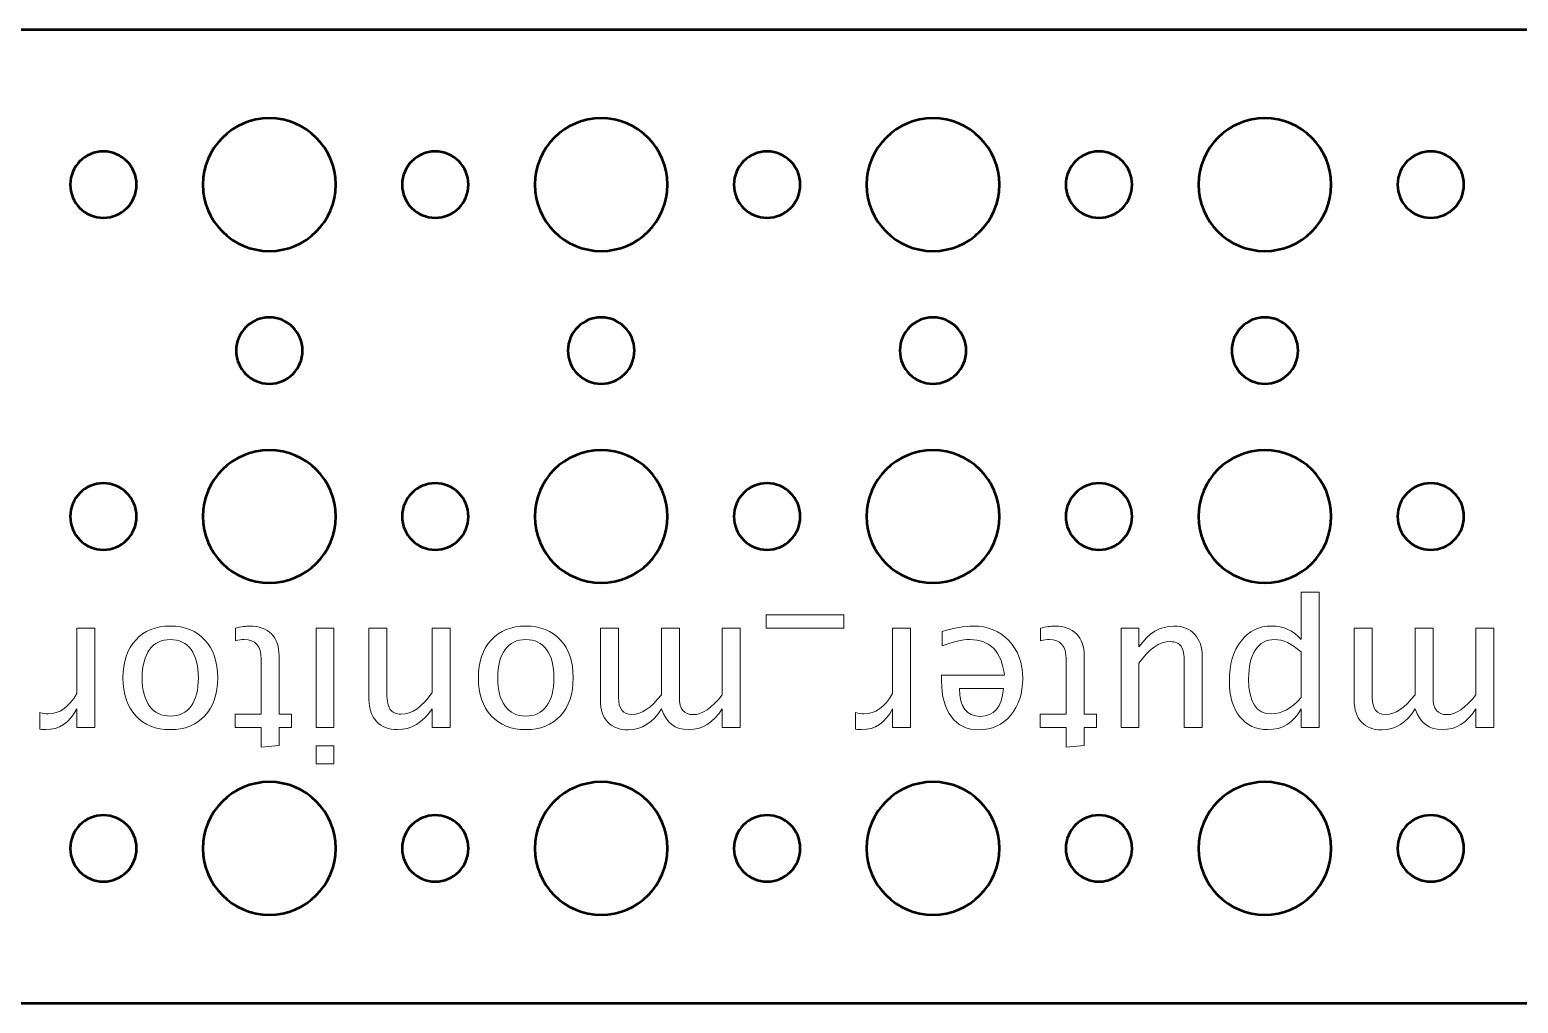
# Model space of a CAD drawing. Header units: centimetres. Extents: x -25.4 to 25.4, y -5.2 to 5.2.
# Drawn here: x 2.67 to 9.4, y -5.2 to -0.8 of the extents above; entities that cross this region are included whole.
import ezdxf

# ---------------------------------------------------------------- set-up
doc = ezdxf.new("R2010")
doc.units = ezdxf.units.CM
doc.header["$MEASUREMENT"] = 0
doc.layers.add('Layer 1', color=7, linetype='Continuous')

msp = doc.modelspace()

# ---------------------------------------------------------------- linework, layer by layer
at = {"layer": 'Layer 1', "lineweight": 53}
for points, knots in [([(24.95, -5.2), (24.95, -5.2), (-24.95, -5.2), (-24.95, -5.2), (-24.95, -5.2), (-25.22614, -5.2), (-25.45, -4.97614), (-25.45, -4.7), (-25.45, -4.7), (-25.45, -4.7), (-25.45, -3.99876), (-25.45, -3.99876), (-25.45, -3.99876), (-24.92095, -3.97271), (-24.5, -3.53551), (-24.5, -3), (-24.5, -3), (-24.5, -2.46449), (-24.92095, -2.02729), (-25.45, -2.00124), (-25.45, -2.00124), (-25.45, -2.00124), (-25.45, -1.3), (-25.45, -1.3), (-25.45, -1.3), (-25.45, -1.02386), (-25.22614, -0.8), (-24.95, -0.8), (-24.95, -0.8), (-24.95, -0.8), (24.95, -0.8), (24.95, -0.8), (24.95, -0.8), (25.22614, -0.8), (25.45, -1.02386), (25.45, -1.3), (25.45, -1.3), (25.45, -1.3), (25.45, -2.00124), (25.45, -2.00124), (25.45, -2.00124), (24.92095, -2.02729), (24.5, -2.46449), (24.5, -3), (24.5, -3), (24.5, -3.53551), (24.92095, -3.97271), (25.45, -3.99876), (25.45, -3.99876), (25.45, -3.99876), (25.45, -4.7), (25.45, -4.7), (25.45, -4.7), (25.45, -4.97614), (25.22614, -5.2), (24.95, -5.2)], [0, 0, 0, 0, 0.0666667, 0.0666667, 0.0666667, 0.0666667, 0.1333333, 0.1333333, 0.1333333, 0.1333333, 0.2, 0.2, 0.2, 0.2, 0.2666667, 0.2666667, 0.2666667, 0.2666667, 0.3333333, 0.3333333, 0.3333333, 0.3333333, 0.4, 0.4, 0.4, 0.4, 0.4666667, 0.4666667, 0.4666667, 0.4666667, 0.5333333, 0.5333333, 0.5333333, 0.5333333, 0.6, 0.6, 0.6, 0.6, 0.6666667, 0.6666667, 0.6666667, 0.6666667, 0.7333333, 0.7333333, 0.7333333, 0.7333333, 0.8, 0.8, 0.8, 0.8, 0.8666667, 0.8666667, 0.8666667, 0.8666667, 1, 1, 1, 1]), ([(3.45, -1.5), (3.45, -1.33431), (3.58431, -1.2), (3.75, -1.2), (3.75, -1.2), (3.91569, -1.2), (4.05, -1.33431), (4.05, -1.5), (4.05, -1.5), (4.05, -1.66569), (3.91569, -1.8), (3.75, -1.8), (3.75, -1.8), (3.58431, -1.8), (3.45, -1.66569), (3.45, -1.5)], [0, 0, 0, 0, 0.2, 0.2, 0.2, 0.2, 0.4, 0.4, 0.4, 0.4, 0.6, 0.6, 0.6, 0.6, 1, 1, 1, 1]), ([(4.95, -1.5), (4.95, -1.33431), (5.08431, -1.2), (5.25, -1.2), (5.25, -1.2), (5.41569, -1.2), (5.55, -1.33431), (5.55, -1.5), (5.55, -1.5), (5.55, -1.66569), (5.41569, -1.8), (5.25, -1.8), (5.25, -1.8), (5.08431, -1.8), (4.95, -1.66569), (4.95, -1.5)], [0, 0, 0, 0, 0.2, 0.2, 0.2, 0.2, 0.4, 0.4, 0.4, 0.4, 0.6, 0.6, 0.6, 0.6, 1, 1, 1, 1]), ([(6.45, -1.5), (6.45, -1.33431), (6.58431, -1.2), (6.75, -1.2), (6.75, -1.2), (6.91569, -1.2), (7.05, -1.33431), (7.05, -1.5), (7.05, -1.5), (7.05, -1.66569), (6.91569, -1.8), (6.75, -1.8), (6.75, -1.8), (6.58431, -1.8), (6.45, -1.66569), (6.45, -1.5)], [0, 0, 0, 0, 0.2, 0.2, 0.2, 0.2, 0.4, 0.4, 0.4, 0.4, 0.6, 0.6, 0.6, 0.6, 1, 1, 1, 1]), ([(7.95, -1.5), (7.95, -1.33431), (8.08431, -1.2), (8.25, -1.2), (8.25, -1.2), (8.41569, -1.2), (8.55, -1.33431), (8.55, -1.5), (8.55, -1.5), (8.55, -1.66569), (8.41569, -1.8), (8.25, -1.8), (8.25, -1.8), (8.08431, -1.8), (7.95, -1.66569), (7.95, -1.5)], [0, 0, 0, 0, 0.2, 0.2, 0.2, 0.2, 0.4, 0.4, 0.4, 0.4, 0.6, 0.6, 0.6, 0.6, 1, 1, 1, 1]), ([(2.85, -1.5), (2.85, -1.41716), (2.91716, -1.35), (3, -1.35), (3, -1.35), (3.08284, -1.35), (3.15, -1.41716), (3.15, -1.5), (3.15, -1.5), (3.15, -1.58284), (3.08284, -1.65), (3, -1.65), (3, -1.65), (2.91716, -1.65), (2.85, -1.58284), (2.85, -1.5)], [0, 0, 0, 0, 0.2, 0.2, 0.2, 0.2, 0.4, 0.4, 0.4, 0.4, 0.6, 0.6, 0.6, 0.6, 1, 1, 1, 1]), ([(4.35, -1.5), (4.35, -1.41716), (4.41716, -1.35), (4.5, -1.35), (4.5, -1.35), (4.58284, -1.35), (4.65, -1.41716), (4.65, -1.5), (4.65, -1.5), (4.65, -1.58284), (4.58284, -1.65), (4.5, -1.65), (4.5, -1.65), (4.41716, -1.65), (4.35, -1.58284), (4.35, -1.5)], [0, 0, 0, 0, 0.2, 0.2, 0.2, 0.2, 0.4, 0.4, 0.4, 0.4, 0.6, 0.6, 0.6, 0.6, 1, 1, 1, 1]), ([(5.85, -1.5), (5.85, -1.41716), (5.91716, -1.35), (6, -1.35), (6, -1.35), (6.08284, -1.35), (6.15, -1.41716), (6.15, -1.5), (6.15, -1.5), (6.15, -1.58284), (6.08284, -1.65), (6, -1.65), (6, -1.65), (5.91716, -1.65), (5.85, -1.58284), (5.85, -1.5)], [0, 0, 0, 0, 0.2, 0.2, 0.2, 0.2, 0.4, 0.4, 0.4, 0.4, 0.6, 0.6, 0.6, 0.6, 1, 1, 1, 1]), ([(7.35, -1.5), (7.35, -1.41716), (7.41716, -1.35), (7.5, -1.35), (7.5, -1.35), (7.58284, -1.35), (7.65, -1.41716), (7.65, -1.5), (7.65, -1.5), (7.65, -1.58284), (7.58284, -1.65), (7.5, -1.65), (7.5, -1.65), (7.41716, -1.65), (7.35, -1.58284), (7.35, -1.5)], [0, 0, 0, 0, 0.2, 0.2, 0.2, 0.2, 0.4, 0.4, 0.4, 0.4, 0.6, 0.6, 0.6, 0.6, 1, 1, 1, 1]), ([(8.85, -1.5), (8.85, -1.41716), (8.91716, -1.35), (9, -1.35), (9, -1.35), (9.08284, -1.35), (9.15, -1.41716), (9.15, -1.5), (9.15, -1.5), (9.15, -1.58284), (9.08284, -1.65), (9, -1.65), (9, -1.65), (8.91716, -1.65), (8.85, -1.58284), (8.85, -1.5)], [0, 0, 0, 0, 0.2, 0.2, 0.2, 0.2, 0.4, 0.4, 0.4, 0.4, 0.6, 0.6, 0.6, 0.6, 1, 1, 1, 1]), ([(3.6, -2.25), (3.6, -2.16716), (3.66716, -2.1), (3.75, -2.1), (3.75, -2.1), (3.83284, -2.1), (3.9, -2.16716), (3.9, -2.25), (3.9, -2.25), (3.9, -2.33284), (3.83284, -2.4), (3.75, -2.4), (3.75, -2.4), (3.66716, -2.4), (3.6, -2.33284), (3.6, -2.25)], [0, 0, 0, 0, 0.2, 0.2, 0.2, 0.2, 0.4, 0.4, 0.4, 0.4, 0.6, 0.6, 0.6, 0.6, 1, 1, 1, 1]), ([(5.1, -2.25), (5.1, -2.16716), (5.16716, -2.1), (5.25, -2.1), (5.25, -2.1), (5.33284, -2.1), (5.4, -2.16716), (5.4, -2.25), (5.4, -2.25), (5.4, -2.33284), (5.33284, -2.4), (5.25, -2.4), (5.25, -2.4), (5.16716, -2.4), (5.1, -2.33284), (5.1, -2.25)], [0, 0, 0, 0, 0.2, 0.2, 0.2, 0.2, 0.4, 0.4, 0.4, 0.4, 0.6, 0.6, 0.6, 0.6, 1, 1, 1, 1]), ([(6.6, -2.25), (6.6, -2.16716), (6.66716, -2.1), (6.75, -2.1), (6.75, -2.1), (6.83284, -2.1), (6.9, -2.16716), (6.9, -2.25), (6.9, -2.25), (6.9, -2.33284), (6.83284, -2.4), (6.75, -2.4), (6.75, -2.4), (6.66716, -2.4), (6.6, -2.33284), (6.6, -2.25)], [0, 0, 0, 0, 0.2, 0.2, 0.2, 0.2, 0.4, 0.4, 0.4, 0.4, 0.6, 0.6, 0.6, 0.6, 1, 1, 1, 1]), ([(8.1, -2.25), (8.1, -2.16716), (8.16716, -2.1), (8.25, -2.1), (8.25, -2.1), (8.33284, -2.1), (8.4, -2.16716), (8.4, -2.25), (8.4, -2.25), (8.4, -2.33284), (8.33284, -2.4), (8.25, -2.4), (8.25, -2.4), (8.16716, -2.4), (8.1, -2.33284), (8.1, -2.25)], [0, 0, 0, 0, 0.2, 0.2, 0.2, 0.2, 0.4, 0.4, 0.4, 0.4, 0.6, 0.6, 0.6, 0.6, 1, 1, 1, 1]), ([(3.45, -3), (3.45, -2.83431), (3.58431, -2.7), (3.75, -2.7), (3.75, -2.7), (3.91569, -2.7), (4.05, -2.83431), (4.05, -3), (4.05, -3), (4.05, -3.16569), (3.91569, -3.3), (3.75, -3.3), (3.75, -3.3), (3.58431, -3.3), (3.45, -3.16569), (3.45, -3)], [0, 0, 0, 0, 0.2, 0.2, 0.2, 0.2, 0.4, 0.4, 0.4, 0.4, 0.6, 0.6, 0.6, 0.6, 1, 1, 1, 1]), ([(4.95, -3), (4.95, -2.83431), (5.08431, -2.7), (5.25, -2.7), (5.25, -2.7), (5.41569, -2.7), (5.55, -2.83431), (5.55, -3), (5.55, -3), (5.55, -3.16569), (5.41569, -3.3), (5.25, -3.3), (5.25, -3.3), (5.08431, -3.3), (4.95, -3.16569), (4.95, -3)], [0, 0, 0, 0, 0.2, 0.2, 0.2, 0.2, 0.4, 0.4, 0.4, 0.4, 0.6, 0.6, 0.6, 0.6, 1, 1, 1, 1]), ([(6.45, -3), (6.45, -2.83431), (6.58431, -2.7), (6.75, -2.7), (6.75, -2.7), (6.91569, -2.7), (7.05, -2.83431), (7.05, -3), (7.05, -3), (7.05, -3.16569), (6.91569, -3.3), (6.75, -3.3), (6.75, -3.3), (6.58431, -3.3), (6.45, -3.16569), (6.45, -3)], [0, 0, 0, 0, 0.2, 0.2, 0.2, 0.2, 0.4, 0.4, 0.4, 0.4, 0.6, 0.6, 0.6, 0.6, 1, 1, 1, 1]), ([(7.95, -3), (7.95, -2.83431), (8.08431, -2.7), (8.25, -2.7), (8.25, -2.7), (8.41569, -2.7), (8.55, -2.83431), (8.55, -3), (8.55, -3), (8.55, -3.16569), (8.41569, -3.3), (8.25, -3.3), (8.25, -3.3), (8.08431, -3.3), (7.95, -3.16569), (7.95, -3)], [0, 0, 0, 0, 0.2, 0.2, 0.2, 0.2, 0.4, 0.4, 0.4, 0.4, 0.6, 0.6, 0.6, 0.6, 1, 1, 1, 1]), ([(2.85, -3), (2.85, -2.91716), (2.91716, -2.85), (3, -2.85), (3, -2.85), (3.08284, -2.85), (3.15, -2.91716), (3.15, -3), (3.15, -3), (3.15, -3.08284), (3.08284, -3.15), (3, -3.15), (3, -3.15), (2.91716, -3.15), (2.85, -3.08284), (2.85, -3)], [0, 0, 0, 0, 0.2, 0.2, 0.2, 0.2, 0.4, 0.4, 0.4, 0.4, 0.6, 0.6, 0.6, 0.6, 1, 1, 1, 1]), ([(4.35, -3), (4.35, -2.91716), (4.41716, -2.85), (4.5, -2.85), (4.5, -2.85), (4.58284, -2.85), (4.65, -2.91716), (4.65, -3), (4.65, -3), (4.65, -3.08284), (4.58284, -3.15), (4.5, -3.15), (4.5, -3.15), (4.41716, -3.15), (4.35, -3.08284), (4.35, -3)], [0, 0, 0, 0, 0.2, 0.2, 0.2, 0.2, 0.4, 0.4, 0.4, 0.4, 0.6, 0.6, 0.6, 0.6, 1, 1, 1, 1]), ([(5.85, -3), (5.85, -2.91716), (5.91716, -2.85), (6, -2.85), (6, -2.85), (6.08284, -2.85), (6.15, -2.91716), (6.15, -3), (6.15, -3), (6.15, -3.08284), (6.08284, -3.15), (6, -3.15), (6, -3.15), (5.91716, -3.15), (5.85, -3.08284), (5.85, -3)], [0, 0, 0, 0, 0.2, 0.2, 0.2, 0.2, 0.4, 0.4, 0.4, 0.4, 0.6, 0.6, 0.6, 0.6, 1, 1, 1, 1]), ([(7.35, -3), (7.35, -2.91716), (7.41716, -2.85), (7.5, -2.85), (7.5, -2.85), (7.58284, -2.85), (7.65, -2.91716), (7.65, -3), (7.65, -3), (7.65, -3.08284), (7.58284, -3.15), (7.5, -3.15), (7.5, -3.15), (7.41716, -3.15), (7.35, -3.08284), (7.35, -3)], [0, 0, 0, 0, 0.2, 0.2, 0.2, 0.2, 0.4, 0.4, 0.4, 0.4, 0.6, 0.6, 0.6, 0.6, 1, 1, 1, 1]), ([(8.85, -3), (8.85, -2.91716), (8.91716, -2.85), (9, -2.85), (9, -2.85), (9.08284, -2.85), (9.15, -2.91716), (9.15, -3), (9.15, -3), (9.15, -3.08284), (9.08284, -3.15), (9, -3.15), (9, -3.15), (8.91716, -3.15), (8.85, -3.08284), (8.85, -3)], [0, 0, 0, 0, 0.2, 0.2, 0.2, 0.2, 0.4, 0.4, 0.4, 0.4, 0.6, 0.6, 0.6, 0.6, 1, 1, 1, 1]), ([(3.45, -4.5), (3.45, -4.33431), (3.58431, -4.2), (3.75, -4.2), (3.75, -4.2), (3.91569, -4.2), (4.05, -4.33431), (4.05, -4.5), (4.05, -4.5), (4.05, -4.66569), (3.91569, -4.8), (3.75, -4.8), (3.75, -4.8), (3.58431, -4.8), (3.45, -4.66569), (3.45, -4.5)], [0, 0, 0, 0, 0.2, 0.2, 0.2, 0.2, 0.4, 0.4, 0.4, 0.4, 0.6, 0.6, 0.6, 0.6, 1, 1, 1, 1]), ([(4.95, -4.5), (4.95, -4.33431), (5.08431, -4.2), (5.25, -4.2), (5.25, -4.2), (5.41569, -4.2), (5.55, -4.33431), (5.55, -4.5), (5.55, -4.5), (5.55, -4.66569), (5.41569, -4.8), (5.25, -4.8), (5.25, -4.8), (5.08431, -4.8), (4.95, -4.66569), (4.95, -4.5)], [0, 0, 0, 0, 0.2, 0.2, 0.2, 0.2, 0.4, 0.4, 0.4, 0.4, 0.6, 0.6, 0.6, 0.6, 1, 1, 1, 1]), ([(6.45, -4.5), (6.45, -4.33431), (6.58431, -4.2), (6.75, -4.2), (6.75, -4.2), (6.91569, -4.2), (7.05, -4.33431), (7.05, -4.5), (7.05, -4.5), (7.05, -4.66569), (6.91569, -4.8), (6.75, -4.8), (6.75, -4.8), (6.58431, -4.8), (6.45, -4.66569), (6.45, -4.5)], [0, 0, 0, 0, 0.2, 0.2, 0.2, 0.2, 0.4, 0.4, 0.4, 0.4, 0.6, 0.6, 0.6, 0.6, 1, 1, 1, 1]), ([(7.95, -4.5), (7.95, -4.33431), (8.08431, -4.2), (8.25, -4.2), (8.25, -4.2), (8.41569, -4.2), (8.55, -4.33431), (8.55, -4.5), (8.55, -4.5), (8.55, -4.66569), (8.41569, -4.8), (8.25, -4.8), (8.25, -4.8), (8.08431, -4.8), (7.95, -4.66569), (7.95, -4.5)], [0, 0, 0, 0, 0.2, 0.2, 0.2, 0.2, 0.4, 0.4, 0.4, 0.4, 0.6, 0.6, 0.6, 0.6, 1, 1, 1, 1]), ([(2.85, -4.5), (2.85, -4.41716), (2.91716, -4.35), (3, -4.35), (3, -4.35), (3.08284, -4.35), (3.15, -4.41716), (3.15, -4.5), (3.15, -4.5), (3.15, -4.58284), (3.08284, -4.65), (3, -4.65), (3, -4.65), (2.91716, -4.65), (2.85, -4.58284), (2.85, -4.5)], [0, 0, 0, 0, 0.2, 0.2, 0.2, 0.2, 0.4, 0.4, 0.4, 0.4, 0.6, 0.6, 0.6, 0.6, 1, 1, 1, 1]), ([(4.35, -4.5), (4.35, -4.41716), (4.41716, -4.35), (4.5, -4.35), (4.5, -4.35), (4.58284, -4.35), (4.65, -4.41716), (4.65, -4.5), (4.65, -4.5), (4.65, -4.58284), (4.58284, -4.65), (4.5, -4.65), (4.5, -4.65), (4.41716, -4.65), (4.35, -4.58284), (4.35, -4.5)], [0, 0, 0, 0, 0.2, 0.2, 0.2, 0.2, 0.4, 0.4, 0.4, 0.4, 0.6, 0.6, 0.6, 0.6, 1, 1, 1, 1]), ([(5.85, -4.5), (5.85, -4.41716), (5.91716, -4.35), (6, -4.35), (6, -4.35), (6.08284, -4.35), (6.15, -4.41716), (6.15, -4.5), (6.15, -4.5), (6.15, -4.58284), (6.08284, -4.65), (6, -4.65), (6, -4.65), (5.91716, -4.65), (5.85, -4.58284), (5.85, -4.5)], [0, 0, 0, 0, 0.2, 0.2, 0.2, 0.2, 0.4, 0.4, 0.4, 0.4, 0.6, 0.6, 0.6, 0.6, 1, 1, 1, 1]), ([(7.35, -4.5), (7.35, -4.41716), (7.41716, -4.35), (7.5, -4.35), (7.5, -4.35), (7.58284, -4.35), (7.65, -4.41716), (7.65, -4.5), (7.65, -4.5), (7.65, -4.58284), (7.58284, -4.65), (7.5, -4.65), (7.5, -4.65), (7.41716, -4.65), (7.35, -4.58284), (7.35, -4.5)], [0, 0, 0, 0, 0.2, 0.2, 0.2, 0.2, 0.4, 0.4, 0.4, 0.4, 0.6, 0.6, 0.6, 0.6, 1, 1, 1, 1]), ([(8.85, -4.5), (8.85, -4.41716), (8.91716, -4.35), (9, -4.35), (9, -4.35), (9.08284, -4.35), (9.15, -4.41716), (9.15, -4.5), (9.15, -4.5), (9.15, -4.58284), (9.08284, -4.65), (9, -4.65), (9, -4.65), (8.91716, -4.65), (8.85, -4.58284), (8.85, -4.5)], [0, 0, 0, 0, 0.2, 0.2, 0.2, 0.2, 0.4, 0.4, 0.4, 0.4, 0.6, 0.6, 0.6, 0.6, 1, 1, 1, 1])]:
    msp.add_open_spline(points, degree=3, knots=knots, dxfattribs=at)
at = {"layer": 'Layer 1', "color": 5, "lineweight": 9}
for points, knots in [([(8.49498, -3.34191), (8.49498, -3.34191), (8.49498, -3.95406), (8.49498, -3.95406), (8.49498, -3.95406), (8.49498, -3.95406), (8.4137, -3.95406), (8.4137, -3.95406), (8.4137, -3.95406), (8.4137, -3.95406), (8.4137, -3.86925), (8.4137, -3.86925), (8.4137, -3.86925), (8.3804, -3.93204), (8.3303, -3.96337), (8.26356, -3.96337), (8.26356, -3.96337), (8.20951, -3.96337), (8.16704, -3.94375), (8.13599, -3.90438), (8.13599, -3.90438), (8.10495, -3.86501), (8.08942, -3.81125), (8.08942, -3.74309), (8.08942, -3.74309), (8.08942, -3.66887), (8.10706, -3.6089), (8.1422, -3.56346), (8.1422, -3.56346), (8.17734, -3.51788), (8.22362, -3.49516), (8.28091, -3.49516), (8.28091, -3.49516), (8.33411, -3.49516), (8.37842, -3.51548), (8.4137, -3.55626), (8.4137, -3.55626), (8.4137, -3.55626), (8.4137, -3.34191), (8.4137, -3.34191), (8.4137, -3.34191), (8.4137, -3.34191), (8.49498, -3.34191), (8.49498, -3.34191)], [0, 0, 0, 0, 0.0833333, 0.0833333, 0.0833333, 0.0833333, 0.1666667, 0.1666667, 0.1666667, 0.1666667, 0.25, 0.25, 0.25, 0.25, 0.3333333, 0.3333333, 0.3333333, 0.3333333, 0.4166667, 0.4166667, 0.4166667, 0.4166667, 0.5, 0.5, 0.5, 0.5, 0.5833333, 0.5833333, 0.5833333, 0.5833333, 0.6666667, 0.6666667, 0.6666667, 0.6666667, 0.75, 0.75, 0.75, 0.75, 0.8333333, 0.8333333, 0.8333333, 0.8333333, 1, 1, 1, 1]), ([(3.30236, -3.49516), (3.36826, -3.49516), (3.42047, -3.51619), (3.45886, -3.55824), (3.45886, -3.55824), (3.49738, -3.60029), (3.51657, -3.65744), (3.51657, -3.72955), (3.51657, -3.72955), (3.51657, -3.80151), (3.49738, -3.85852), (3.45886, -3.90043), (3.45886, -3.90043), (3.42047, -3.94234), (3.36826, -3.96337), (3.30236, -3.96337), (3.30236, -3.96337), (3.23646, -3.96337), (3.18425, -3.94234), (3.14587, -3.90043), (3.14587, -3.90043), (3.10735, -3.85852), (3.08815, -3.80151), (3.08815, -3.72955), (3.08815, -3.72955), (3.08815, -3.65744), (3.10735, -3.60029), (3.14587, -3.55824), (3.14587, -3.55824), (3.18425, -3.51619), (3.23646, -3.49516), (3.30236, -3.49516)], [0, 0, 0, 0, 0.1111111, 0.1111111, 0.1111111, 0.1111111, 0.2222222, 0.2222222, 0.2222222, 0.2222222, 0.3333333, 0.3333333, 0.3333333, 0.3333333, 0.4444444, 0.4444444, 0.4444444, 0.4444444, 0.5555556, 0.5555556, 0.5555556, 0.5555556, 0.6666667, 0.6666667, 0.6666667, 0.6666667, 0.7777778, 0.7777778, 0.7777778, 0.7777778, 1, 1, 1, 1]), ([(3.597, -3.50546), (3.62212, -3.49855), (3.64399, -3.49516), (3.66247, -3.49516), (3.66247, -3.49516), (3.70396, -3.49516), (3.73628, -3.50701), (3.75942, -3.53072), (3.75942, -3.53072), (3.7827, -3.55443), (3.79427, -3.58731), (3.79427, -3.6295), (3.79427, -3.6295), (3.79427, -3.6295), (3.79427, -3.89309), (3.79427, -3.89309), (3.79427, -3.89309), (3.79427, -3.89309), (3.85044, -3.89309), (3.85044, -3.89309), (3.85044, -3.89309), (3.85044, -3.89309), (3.85044, -3.95406), (3.85044, -3.95406), (3.85044, -3.95406), (3.85044, -3.95406), (3.79427, -3.95406), (3.79427, -3.95406), (3.79427, -3.95406), (3.79427, -3.95406), (3.79427, -4.03519), (3.79427, -4.03519), (3.79427, -4.03519), (3.79427, -4.03519), (3.71299, -4.04296), (3.71299, -4.04296), (3.71299, -4.04296), (3.71299, -4.04296), (3.71299, -3.95406), (3.71299, -3.95406), (3.71299, -3.95406), (3.71299, -3.95406), (3.59531, -3.95406), (3.59531, -3.95406), (3.59531, -3.95406), (3.59531, -3.95406), (3.59531, -3.89309), (3.59531, -3.89309), (3.59531, -3.89309), (3.59531, -3.89309), (3.71299, -3.89309), (3.71299, -3.89309), (3.71299, -3.89309), (3.71299, -3.89309), (3.71299, -3.64417), (3.71299, -3.64417), (3.71299, -3.64417), (3.71299, -3.58547), (3.68745, -3.55612), (3.63651, -3.55612), (3.63651, -3.55612), (3.62564, -3.55612), (3.61252, -3.55795), (3.597, -3.56148), (3.597, -3.56148), (3.597, -3.56148), (3.597, -3.50546), (3.597, -3.50546)], [0, 0, 0, 0, 0.0555556, 0.0555556, 0.0555556, 0.0555556, 0.1111111, 0.1111111, 0.1111111, 0.1111111, 0.1666667, 0.1666667, 0.1666667, 0.1666667, 0.2222222, 0.2222222, 0.2222222, 0.2222222, 0.2777778, 0.2777778, 0.2777778, 0.2777778, 0.3333333, 0.3333333, 0.3333333, 0.3333333, 0.3888889, 0.3888889, 0.3888889, 0.3888889, 0.4444444, 0.4444444, 0.4444444, 0.4444444, 0.5, 0.5, 0.5, 0.5, 0.5555556, 0.5555556, 0.5555556, 0.5555556, 0.6111111, 0.6111111, 0.6111111, 0.6111111, 0.6666667, 0.6666667, 0.6666667, 0.6666667, 0.7222222, 0.7222222, 0.7222222, 0.7222222, 0.7777778, 0.7777778, 0.7777778, 0.7777778, 0.8333333, 0.8333333, 0.8333333, 0.8333333, 0.8888889, 0.8888889, 0.8888889, 0.8888889, 1, 1, 1, 1]), ([(4.90933, -3.49516), (4.97523, -3.49516), (5.02744, -3.51619), (5.06583, -3.55824), (5.06583, -3.55824), (5.10435, -3.60029), (5.12354, -3.65744), (5.12354, -3.72955), (5.12354, -3.72955), (5.12354, -3.80151), (5.10435, -3.85852), (5.06583, -3.90043), (5.06583, -3.90043), (5.02744, -3.94234), (4.97523, -3.96337), (4.90933, -3.96337), (4.90933, -3.96337), (4.84343, -3.96337), (4.79122, -3.94234), (4.75284, -3.90043), (4.75284, -3.90043), (4.71432, -3.85852), (4.69512, -3.80151), (4.69512, -3.72955), (4.69512, -3.72955), (4.69512, -3.65744), (4.71432, -3.60029), (4.75284, -3.55824), (4.75284, -3.55824), (4.79122, -3.51619), (4.84343, -3.49516), (4.90933, -3.49516)], [0, 0, 0, 0, 0.1111111, 0.1111111, 0.1111111, 0.1111111, 0.2222222, 0.2222222, 0.2222222, 0.2222222, 0.3333333, 0.3333333, 0.3333333, 0.3333333, 0.4444444, 0.4444444, 0.4444444, 0.4444444, 0.5555556, 0.5555556, 0.5555556, 0.5555556, 0.6666667, 0.6666667, 0.6666667, 0.6666667, 0.7777778, 0.7777778, 0.7777778, 0.7777778, 1, 1, 1, 1]), ([(6.34755, -3.44436), (6.34755, -3.44436), (6.34755, -3.50532), (6.34755, -3.50532), (6.34755, -3.50532), (6.34755, -3.50532), (5.99534, -3.50532), (5.99534, -3.50532), (5.99534, -3.50532), (5.99534, -3.50532), (5.99534, -3.44436), (5.99534, -3.44436), (5.99534, -3.44436), (5.99534, -3.44436), (6.34755, -3.44436), (6.34755, -3.44436)], [0, 0, 0, 0, 0.2, 0.2, 0.2, 0.2, 0.4, 0.4, 0.4, 0.4, 0.6, 0.6, 0.6, 0.6, 1, 1, 1, 1]), ([(6.79064, -3.51971), (6.84525, -3.50334), (6.89195, -3.49516), (6.9309, -3.49516), (6.9309, -3.49516), (6.99736, -3.49516), (7.05141, -3.51717), (7.09304, -3.56106), (7.09304, -3.56106), (7.13467, -3.60494), (7.15555, -3.66181), (7.15555, -3.7318), (7.15555, -3.7318), (7.15555, -3.79968), (7.13721, -3.85542), (7.10038, -3.89902), (7.10038, -3.89902), (7.06355, -3.94248), (7.01641, -3.96422), (6.95898, -3.96422), (6.95898, -3.96422), (6.90465, -3.96422), (6.8626, -3.94488), (6.83297, -3.90622), (6.83297, -3.90622), (6.80334, -3.86755), (6.78852, -3.8128), (6.78852, -3.74182), (6.78852, -3.74182), (6.78852, -3.74182), (6.78894, -3.71699), (6.78894, -3.71699), (6.78894, -3.71699), (6.78894, -3.71699), (7.07258, -3.71699), (7.07258, -3.71699), (7.07258, -3.71699), (7.06072, -3.60974), (7.00837, -3.55612), (6.91566, -3.55612), (6.91566, -3.55612), (6.88165, -3.55612), (6.84002, -3.56572), (6.79064, -3.58491), (6.79064, -3.58491), (6.79064, -3.58491), (6.79064, -3.51971), (6.79064, -3.51971)], [0, 0, 0, 0, 0.0769231, 0.0769231, 0.0769231, 0.0769231, 0.1538462, 0.1538462, 0.1538462, 0.1538462, 0.2307692, 0.2307692, 0.2307692, 0.2307692, 0.3076923, 0.3076923, 0.3076923, 0.3076923, 0.3846154, 0.3846154, 0.3846154, 0.3846154, 0.4615385, 0.4615385, 0.4615385, 0.4615385, 0.5384615, 0.5384615, 0.5384615, 0.5384615, 0.6153846, 0.6153846, 0.6153846, 0.6153846, 0.6923077, 0.6923077, 0.6923077, 0.6923077, 0.7692308, 0.7692308, 0.7692308, 0.7692308, 0.8461538, 0.8461538, 0.8461538, 0.8461538, 1, 1, 1, 1]), ([(7.23598, -3.50546), (7.2611, -3.49855), (7.28297, -3.49516), (7.30145, -3.49516), (7.30145, -3.49516), (7.34294, -3.49516), (7.37526, -3.50701), (7.3984, -3.53072), (7.3984, -3.53072), (7.42168, -3.55443), (7.43325, -3.58731), (7.43325, -3.6295), (7.43325, -3.6295), (7.43325, -3.6295), (7.43325, -3.89309), (7.43325, -3.89309), (7.43325, -3.89309), (7.43325, -3.89309), (7.48942, -3.89309), (7.48942, -3.89309), (7.48942, -3.89309), (7.48942, -3.89309), (7.48942, -3.95406), (7.48942, -3.95406), (7.48942, -3.95406), (7.48942, -3.95406), (7.43325, -3.95406), (7.43325, -3.95406), (7.43325, -3.95406), (7.43325, -3.95406), (7.43325, -4.03519), (7.43325, -4.03519), (7.43325, -4.03519), (7.43325, -4.03519), (7.35197, -4.04296), (7.35197, -4.04296), (7.35197, -4.04296), (7.35197, -4.04296), (7.35197, -3.95406), (7.35197, -3.95406), (7.35197, -3.95406), (7.35197, -3.95406), (7.23429, -3.95406), (7.23429, -3.95406), (7.23429, -3.95406), (7.23429, -3.95406), (7.23429, -3.89309), (7.23429, -3.89309), (7.23429, -3.89309), (7.23429, -3.89309), (7.35197, -3.89309), (7.35197, -3.89309), (7.35197, -3.89309), (7.35197, -3.89309), (7.35197, -3.64417), (7.35197, -3.64417), (7.35197, -3.64417), (7.35197, -3.58547), (7.32643, -3.55612), (7.27549, -3.55612), (7.27549, -3.55612), (7.26462, -3.55612), (7.2515, -3.55795), (7.23598, -3.56148), (7.23598, -3.56148), (7.23598, -3.56148), (7.23598, -3.50546), (7.23598, -3.50546)], [0, 0, 0, 0, 0.0555556, 0.0555556, 0.0555556, 0.0555556, 0.1111111, 0.1111111, 0.1111111, 0.1111111, 0.1666667, 0.1666667, 0.1666667, 0.1666667, 0.2222222, 0.2222222, 0.2222222, 0.2222222, 0.2777778, 0.2777778, 0.2777778, 0.2777778, 0.3333333, 0.3333333, 0.3333333, 0.3333333, 0.3888889, 0.3888889, 0.3888889, 0.3888889, 0.4444444, 0.4444444, 0.4444444, 0.4444444, 0.5, 0.5, 0.5, 0.5, 0.5555556, 0.5555556, 0.5555556, 0.5555556, 0.6111111, 0.6111111, 0.6111111, 0.6111111, 0.6666667, 0.6666667, 0.6666667, 0.6666667, 0.7222222, 0.7222222, 0.7222222, 0.7222222, 0.7777778, 0.7777778, 0.7777778, 0.7777778, 0.8333333, 0.8333333, 0.8333333, 0.8333333, 0.8888889, 0.8888889, 0.8888889, 0.8888889, 1, 1, 1, 1]), ([(7.68105, -3.50532), (7.68105, -3.50532), (7.68105, -3.5897), (7.68105, -3.5897), (7.68105, -3.5897), (7.72437, -3.52663), (7.777, -3.49516), (7.83881, -3.49516), (7.83881, -3.49516), (7.87804, -3.49516), (7.90922, -3.50744), (7.93237, -3.53213), (7.93237, -3.53213), (7.95565, -3.55683), (7.96722, -3.58999), (7.96722, -3.6319), (7.96722, -3.6319), (7.96722, -3.6319), (7.96722, -3.95406), (7.96722, -3.95406), (7.96722, -3.95406), (7.96722, -3.95406), (7.88594, -3.95406), (7.88594, -3.95406), (7.88594, -3.95406), (7.88594, -3.95406), (7.88594, -3.65843), (7.88594, -3.65843), (7.88594, -3.65843), (7.88594, -3.6247), (7.881, -3.60085), (7.87126, -3.58674), (7.87126, -3.58674), (7.86139, -3.57249), (7.84502, -3.56543), (7.82202, -3.56543), (7.82202, -3.56543), (7.77234, -3.56543), (7.72521, -3.59803), (7.68105, -3.66337), (7.68105, -3.66337), (7.68105, -3.66337), (7.68105, -3.95406), (7.68105, -3.95406), (7.68105, -3.95406), (7.68105, -3.95406), (7.59976, -3.95406), (7.59976, -3.95406), (7.59976, -3.95406), (7.59976, -3.95406), (7.59976, -3.50532), (7.59976, -3.50532), (7.59976, -3.50532), (7.59976, -3.50532), (7.68105, -3.50532), (7.68105, -3.50532)], [0, 0, 0, 0, 0.0666667, 0.0666667, 0.0666667, 0.0666667, 0.1333333, 0.1333333, 0.1333333, 0.1333333, 0.2, 0.2, 0.2, 0.2, 0.2666667, 0.2666667, 0.2666667, 0.2666667, 0.3333333, 0.3333333, 0.3333333, 0.3333333, 0.4, 0.4, 0.4, 0.4, 0.4666667, 0.4666667, 0.4666667, 0.4666667, 0.5333333, 0.5333333, 0.5333333, 0.5333333, 0.6, 0.6, 0.6, 0.6, 0.6666667, 0.6666667, 0.6666667, 0.6666667, 0.7333333, 0.7333333, 0.7333333, 0.7333333, 0.8, 0.8, 0.8, 0.8, 0.8666667, 0.8666667, 0.8666667, 0.8666667, 1, 1, 1, 1]), ([(2.96087, -3.50532), (2.96087, -3.50532), (2.96087, -3.95406), (2.96087, -3.95406), (2.96087, -3.95406), (2.96087, -3.95406), (2.87959, -3.95406), (2.87959, -3.95406), (2.87959, -3.95406), (2.87959, -3.95406), (2.87959, -3.86925), (2.87959, -3.86925), (2.87959, -3.86925), (2.84727, -3.93204), (2.80043, -3.96337), (2.7389, -3.96337), (2.7389, -3.96337), (2.73058, -3.96337), (2.72183, -3.96266), (2.7128, -3.96125), (2.7128, -3.96125), (2.7128, -3.96125), (2.7128, -3.88519), (2.7128, -3.88519), (2.7128, -3.88519), (2.72691, -3.88985), (2.73932, -3.89225), (2.75005, -3.89225), (2.75005, -3.89225), (2.8017, -3.89225), (2.84488, -3.86177), (2.87959, -3.80067), (2.87959, -3.80067), (2.87959, -3.80067), (2.87959, -3.50532), (2.87959, -3.50532), (2.87959, -3.50532), (2.87959, -3.50532), (2.96087, -3.50532), (2.96087, -3.50532)], [0, 0, 0, 0, 0.0909091, 0.0909091, 0.0909091, 0.0909091, 0.1818182, 0.1818182, 0.1818182, 0.1818182, 0.2727273, 0.2727273, 0.2727273, 0.2727273, 0.3636364, 0.3636364, 0.3636364, 0.3636364, 0.4545455, 0.4545455, 0.4545455, 0.4545455, 0.5454545, 0.5454545, 0.5454545, 0.5454545, 0.6363636, 0.6363636, 0.6363636, 0.6363636, 0.7272727, 0.7272727, 0.7272727, 0.7272727, 0.8181818, 0.8181818, 0.8181818, 0.8181818, 1, 1, 1, 1]), ([(3.3025, -3.55612), (3.26229, -3.55612), (3.23096, -3.57122), (3.20866, -3.60156), (3.20866, -3.60156), (3.18651, -3.63176), (3.17536, -3.67451), (3.17536, -3.72955), (3.17536, -3.72955), (3.17536, -3.78444), (3.18651, -3.82705), (3.20866, -3.85725), (3.20866, -3.85725), (3.23096, -3.88731), (3.26229, -3.90241), (3.3025, -3.90241), (3.3025, -3.90241), (3.34286, -3.90241), (3.37419, -3.88731), (3.3962, -3.85725), (3.3962, -3.85725), (3.41836, -3.82705), (3.42936, -3.78444), (3.42936, -3.72955), (3.42936, -3.72955), (3.42936, -3.67451), (3.41836, -3.63176), (3.3962, -3.60156), (3.3962, -3.60156), (3.37419, -3.57122), (3.34286, -3.55612), (3.3025, -3.55612)], [0, 0, 0, 0, 0.1111111, 0.1111111, 0.1111111, 0.1111111, 0.2222222, 0.2222222, 0.2222222, 0.2222222, 0.3333333, 0.3333333, 0.3333333, 0.3333333, 0.4444444, 0.4444444, 0.4444444, 0.4444444, 0.5555556, 0.5555556, 0.5555556, 0.5555556, 0.6666667, 0.6666667, 0.6666667, 0.6666667, 0.7777778, 0.7777778, 0.7777778, 0.7777778, 1, 1, 1, 1]), ([(4.04234, -3.50532), (4.04234, -3.50532), (4.04234, -3.95406), (4.04234, -3.95406), (4.04234, -3.95406), (4.04234, -3.95406), (3.96106, -3.95406), (3.96106, -3.95406), (3.96106, -3.95406), (3.96106, -3.95406), (3.96106, -3.50532), (3.96106, -3.50532), (3.96106, -3.50532), (3.96106, -3.50532), (4.04234, -3.50532), (4.04234, -3.50532)], [0, 0, 0, 0, 0.2, 0.2, 0.2, 0.2, 0.4, 0.4, 0.4, 0.4, 0.6, 0.6, 0.6, 0.6, 1, 1, 1, 1]), ([(4.56784, -3.50532), (4.56784, -3.50532), (4.56784, -3.95406), (4.56784, -3.95406), (4.56784, -3.95406), (4.56784, -3.95406), (4.48656, -3.95406), (4.48656, -3.95406), (4.48656, -3.95406), (4.48656, -3.95406), (4.48656, -3.86925), (4.48656, -3.86925), (4.48656, -3.86925), (4.44352, -3.93204), (4.39074, -3.96337), (4.32837, -3.96337), (4.32837, -3.96337), (4.28914, -3.96337), (4.25796, -3.95109), (4.23496, -3.9264), (4.23496, -3.9264), (4.21196, -3.90184), (4.20038, -3.86868), (4.20038, -3.8272), (4.20038, -3.8272), (4.20038, -3.8272), (4.20038, -3.50532), (4.20038, -3.50532), (4.20038, -3.50532), (4.20038, -3.50532), (4.28167, -3.50532), (4.28167, -3.50532), (4.28167, -3.50532), (4.28167, -3.50532), (4.28167, -3.80067), (4.28167, -3.80067), (4.28167, -3.80067), (4.28167, -3.83397), (4.2866, -3.85768), (4.29634, -3.87179), (4.29634, -3.87179), (4.30622, -3.88604), (4.32245, -3.89309), (4.34517, -3.89309), (4.34517, -3.89309), (4.39512, -3.89309), (4.44225, -3.8605), (4.48656, -3.7953), (4.48656, -3.7953), (4.48656, -3.7953), (4.48656, -3.50532), (4.48656, -3.50532), (4.48656, -3.50532), (4.48656, -3.50532), (4.56784, -3.50532), (4.56784, -3.50532)], [0, 0, 0, 0, 0.0666667, 0.0666667, 0.0666667, 0.0666667, 0.1333333, 0.1333333, 0.1333333, 0.1333333, 0.2, 0.2, 0.2, 0.2, 0.2666667, 0.2666667, 0.2666667, 0.2666667, 0.3333333, 0.3333333, 0.3333333, 0.3333333, 0.4, 0.4, 0.4, 0.4, 0.4666667, 0.4666667, 0.4666667, 0.4666667, 0.5333333, 0.5333333, 0.5333333, 0.5333333, 0.6, 0.6, 0.6, 0.6, 0.6666667, 0.6666667, 0.6666667, 0.6666667, 0.7333333, 0.7333333, 0.7333333, 0.7333333, 0.8, 0.8, 0.8, 0.8, 0.8666667, 0.8666667, 0.8666667, 0.8666667, 1, 1, 1, 1]), ([(4.90947, -3.55612), (4.86926, -3.55612), (4.83793, -3.57122), (4.81563, -3.60156), (4.81563, -3.60156), (4.79348, -3.63176), (4.78233, -3.67451), (4.78233, -3.72955), (4.78233, -3.72955), (4.78233, -3.78444), (4.79348, -3.82705), (4.81563, -3.85725), (4.81563, -3.85725), (4.83793, -3.88731), (4.86926, -3.90241), (4.90947, -3.90241), (4.90947, -3.90241), (4.94983, -3.90241), (4.98116, -3.88731), (5.00317, -3.85725), (5.00317, -3.85725), (5.02533, -3.82705), (5.03633, -3.78444), (5.03633, -3.72955), (5.03633, -3.72955), (5.03633, -3.67451), (5.02533, -3.63176), (5.00317, -3.60156), (5.00317, -3.60156), (4.98116, -3.57122), (4.94983, -3.55612), (4.90947, -3.55612)], [0, 0, 0, 0, 0.1111111, 0.1111111, 0.1111111, 0.1111111, 0.2222222, 0.2222222, 0.2222222, 0.2222222, 0.3333333, 0.3333333, 0.3333333, 0.3333333, 0.4444444, 0.4444444, 0.4444444, 0.4444444, 0.5555556, 0.5555556, 0.5555556, 0.5555556, 0.6666667, 0.6666667, 0.6666667, 0.6666667, 0.7777778, 0.7777778, 0.7777778, 0.7777778, 1, 1, 1, 1]), ([(5.87849, -3.50532), (5.87849, -3.50532), (5.87849, -3.95406), (5.87849, -3.95406), (5.87849, -3.95406), (5.87849, -3.95406), (5.79721, -3.95406), (5.79721, -3.95406), (5.79721, -3.95406), (5.79721, -3.95406), (5.79721, -3.86925), (5.79721, -3.86925), (5.79721, -3.86925), (5.75756, -3.93204), (5.70676, -3.96337), (5.64453, -3.96337), (5.64453, -3.96337), (5.58455, -3.96337), (5.54377, -3.93204), (5.52204, -3.86925), (5.52204, -3.86925), (5.48352, -3.93261), (5.43328, -3.96422), (5.37162, -3.96422), (5.37162, -3.96422), (5.33225, -3.96422), (5.30163, -3.95264), (5.27975, -3.92936), (5.27975, -3.92936), (5.25788, -3.90608), (5.24687, -3.87348), (5.24687, -3.83157), (5.24687, -3.83157), (5.24687, -3.83157), (5.24687, -3.50532), (5.24687, -3.50532), (5.24687, -3.50532), (5.24687, -3.50532), (5.32815, -3.50532), (5.32815, -3.50532), (5.32815, -3.50532), (5.32815, -3.50532), (5.32815, -3.81816), (5.32815, -3.81816), (5.32815, -3.81816), (5.32815, -3.86925), (5.34847, -3.89479), (5.38911, -3.89479), (5.38911, -3.89479), (5.43131, -3.89479), (5.47562, -3.86501), (5.52204, -3.80532), (5.52204, -3.80532), (5.52204, -3.80532), (5.52204, -3.50532), (5.52204, -3.50532), (5.52204, -3.50532), (5.52204, -3.50532), (5.60332, -3.50532), (5.60332, -3.50532), (5.60332, -3.50532), (5.60332, -3.50532), (5.60332, -3.81845), (5.60332, -3.81845), (5.60332, -3.81845), (5.60332, -3.86995), (5.62392, -3.89563), (5.66527, -3.89563), (5.66527, -3.89563), (5.70633, -3.89563), (5.75036, -3.86572), (5.79721, -3.80575), (5.79721, -3.80575), (5.79721, -3.80575), (5.79721, -3.50532), (5.79721, -3.50532), (5.79721, -3.50532), (5.79721, -3.50532), (5.87849, -3.50532), (5.87849, -3.50532)], [0, 0, 0, 0, 0.047619, 0.047619, 0.047619, 0.047619, 0.0952381, 0.0952381, 0.0952381, 0.0952381, 0.1428571, 0.1428571, 0.1428571, 0.1428571, 0.1904762, 0.1904762, 0.1904762, 0.1904762, 0.2380952, 0.2380952, 0.2380952, 0.2380952, 0.2857143, 0.2857143, 0.2857143, 0.2857143, 0.3333333, 0.3333333, 0.3333333, 0.3333333, 0.3809524, 0.3809524, 0.3809524, 0.3809524, 0.4285714, 0.4285714, 0.4285714, 0.4285714, 0.4761905, 0.4761905, 0.4761905, 0.4761905, 0.5238095, 0.5238095, 0.5238095, 0.5238095, 0.5714286, 0.5714286, 0.5714286, 0.5714286, 0.6190476, 0.6190476, 0.6190476, 0.6190476, 0.6666667, 0.6666667, 0.6666667, 0.6666667, 0.7142857, 0.7142857, 0.7142857, 0.7142857, 0.7619048, 0.7619048, 0.7619048, 0.7619048, 0.8095238, 0.8095238, 0.8095238, 0.8095238, 0.8571429, 0.8571429, 0.8571429, 0.8571429, 0.9047619, 0.9047619, 0.9047619, 0.9047619, 1, 1, 1, 1]), ([(6.64825, -3.50532), (6.64825, -3.50532), (6.64825, -3.95406), (6.64825, -3.95406), (6.64825, -3.95406), (6.64825, -3.95406), (6.56697, -3.95406), (6.56697, -3.95406), (6.56697, -3.95406), (6.56697, -3.95406), (6.56697, -3.86925), (6.56697, -3.86925), (6.56697, -3.86925), (6.53465, -3.93204), (6.48781, -3.96337), (6.42628, -3.96337), (6.42628, -3.96337), (6.41796, -3.96337), (6.40921, -3.96266), (6.40018, -3.96125), (6.40018, -3.96125), (6.40018, -3.96125), (6.40018, -3.88519), (6.40018, -3.88519), (6.40018, -3.88519), (6.41429, -3.88985), (6.4267, -3.89225), (6.43743, -3.89225), (6.43743, -3.89225), (6.48908, -3.89225), (6.53226, -3.86177), (6.56697, -3.80067), (6.56697, -3.80067), (6.56697, -3.80067), (6.56697, -3.50532), (6.56697, -3.50532), (6.56697, -3.50532), (6.56697, -3.50532), (6.64825, -3.50532), (6.64825, -3.50532)], [0, 0, 0, 0, 0.0909091, 0.0909091, 0.0909091, 0.0909091, 0.1818182, 0.1818182, 0.1818182, 0.1818182, 0.2727273, 0.2727273, 0.2727273, 0.2727273, 0.3636364, 0.3636364, 0.3636364, 0.3636364, 0.4545455, 0.4545455, 0.4545455, 0.4545455, 0.5454545, 0.5454545, 0.5454545, 0.5454545, 0.6363636, 0.6363636, 0.6363636, 0.6363636, 0.7272727, 0.7272727, 0.7272727, 0.7272727, 0.8181818, 0.8181818, 0.8181818, 0.8181818, 1, 1, 1, 1]), ([(8.4137, -3.61228), (8.37179, -3.57489), (8.33185, -3.55612), (8.2939, -3.55612), (8.2939, -3.55612), (8.2565, -3.55612), (8.22757, -3.57178), (8.20725, -3.60297), (8.20725, -3.60297), (8.18679, -3.63415), (8.17663, -3.67804), (8.17663, -3.73477), (8.17663, -3.73477), (8.17663, -3.83975), (8.21135, -3.89225), (8.28077, -3.89225), (8.28077, -3.89225), (8.32621, -3.89225), (8.37052, -3.86769), (8.4137, -3.81845), (8.4137, -3.81845), (8.4137, -3.81845), (8.4137, -3.61228), (8.4137, -3.61228)], [0, 0, 0, 0, 0.1428571, 0.1428571, 0.1428571, 0.1428571, 0.2857143, 0.2857143, 0.2857143, 0.2857143, 0.4285714, 0.4285714, 0.4285714, 0.4285714, 0.5714286, 0.5714286, 0.5714286, 0.5714286, 0.7142857, 0.7142857, 0.7142857, 0.7142857, 1, 1, 1, 1]), ([(9.28548, -3.50532), (9.28548, -3.50532), (9.28548, -3.95406), (9.28548, -3.95406), (9.28548, -3.95406), (9.28548, -3.95406), (9.2042, -3.95406), (9.2042, -3.95406), (9.2042, -3.95406), (9.2042, -3.95406), (9.2042, -3.86925), (9.2042, -3.86925), (9.2042, -3.86925), (9.16455, -3.93204), (9.11375, -3.96337), (9.05152, -3.96337), (9.05152, -3.96337), (8.99154, -3.96337), (8.95076, -3.93204), (8.92903, -3.86925), (8.92903, -3.86925), (8.89051, -3.93261), (8.84027, -3.96422), (8.77861, -3.96422), (8.77861, -3.96422), (8.73924, -3.96422), (8.70862, -3.95264), (8.68674, -3.92936), (8.68674, -3.92936), (8.66487, -3.90608), (8.65386, -3.87348), (8.65386, -3.83157), (8.65386, -3.83157), (8.65386, -3.83157), (8.65386, -3.50532), (8.65386, -3.50532), (8.65386, -3.50532), (8.65386, -3.50532), (8.73514, -3.50532), (8.73514, -3.50532), (8.73514, -3.50532), (8.73514, -3.50532), (8.73514, -3.81816), (8.73514, -3.81816), (8.73514, -3.81816), (8.73514, -3.86925), (8.75546, -3.89479), (8.7961, -3.89479), (8.7961, -3.89479), (8.8383, -3.89479), (8.88261, -3.86501), (8.92903, -3.80532), (8.92903, -3.80532), (8.92903, -3.80532), (8.92903, -3.50532), (8.92903, -3.50532), (8.92903, -3.50532), (8.92903, -3.50532), (9.01031, -3.50532), (9.01031, -3.50532), (9.01031, -3.50532), (9.01031, -3.50532), (9.01031, -3.81845), (9.01031, -3.81845), (9.01031, -3.81845), (9.01031, -3.86995), (9.03091, -3.89563), (9.07226, -3.89563), (9.07226, -3.89563), (9.11332, -3.89563), (9.15735, -3.86572), (9.2042, -3.80575), (9.2042, -3.80575), (9.2042, -3.80575), (9.2042, -3.50532), (9.2042, -3.50532), (9.2042, -3.50532), (9.2042, -3.50532), (9.28548, -3.50532), (9.28548, -3.50532)], [0, 0, 0, 0, 0.047619, 0.047619, 0.047619, 0.047619, 0.0952381, 0.0952381, 0.0952381, 0.0952381, 0.1428571, 0.1428571, 0.1428571, 0.1428571, 0.1904762, 0.1904762, 0.1904762, 0.1904762, 0.2380952, 0.2380952, 0.2380952, 0.2380952, 0.2857143, 0.2857143, 0.2857143, 0.2857143, 0.3333333, 0.3333333, 0.3333333, 0.3333333, 0.3809524, 0.3809524, 0.3809524, 0.3809524, 0.4285714, 0.4285714, 0.4285714, 0.4285714, 0.4761905, 0.4761905, 0.4761905, 0.4761905, 0.5238095, 0.5238095, 0.5238095, 0.5238095, 0.5714286, 0.5714286, 0.5714286, 0.5714286, 0.6190476, 0.6190476, 0.6190476, 0.6190476, 0.6666667, 0.6666667, 0.6666667, 0.6666667, 0.7142857, 0.7142857, 0.7142857, 0.7142857, 0.7619048, 0.7619048, 0.7619048, 0.7619048, 0.8095238, 0.8095238, 0.8095238, 0.8095238, 0.8571429, 0.8571429, 0.8571429, 0.8571429, 0.9047619, 0.9047619, 0.9047619, 0.9047619, 1, 1, 1, 1]), ([(7.06834, -3.77795), (7.06834, -3.77795), (6.87022, -3.77795), (6.87022, -3.77795), (6.87022, -3.77795), (6.87022, -3.86149), (6.90141, -3.90325), (6.96364, -3.90325), (6.96364, -3.90325), (7.02629, -3.90325), (7.06115, -3.86149), (7.06834, -3.77795)], [0, 0, 0, 0, 0.25, 0.25, 0.25, 0.25, 0.5, 0.5, 0.5, 0.5, 1, 1, 1, 1]), ([(4.04234, -4.03618), (4.04234, -4.03618), (4.04234, -4.11746), (4.04234, -4.11746), (4.04234, -4.11746), (4.04234, -4.11746), (3.96106, -4.11746), (3.96106, -4.11746), (3.96106, -4.11746), (3.96106, -4.11746), (3.96106, -4.03618), (3.96106, -4.03618), (3.96106, -4.03618), (3.96106, -4.03618), (4.04234, -4.03618), (4.04234, -4.03618)], [0, 0, 0, 0, 0.2, 0.2, 0.2, 0.2, 0.4, 0.4, 0.4, 0.4, 0.6, 0.6, 0.6, 0.6, 1, 1, 1, 1])]:
    msp.add_open_spline(points, degree=3, knots=knots, dxfattribs=at)

doc.saveas('drawing.dxf')
